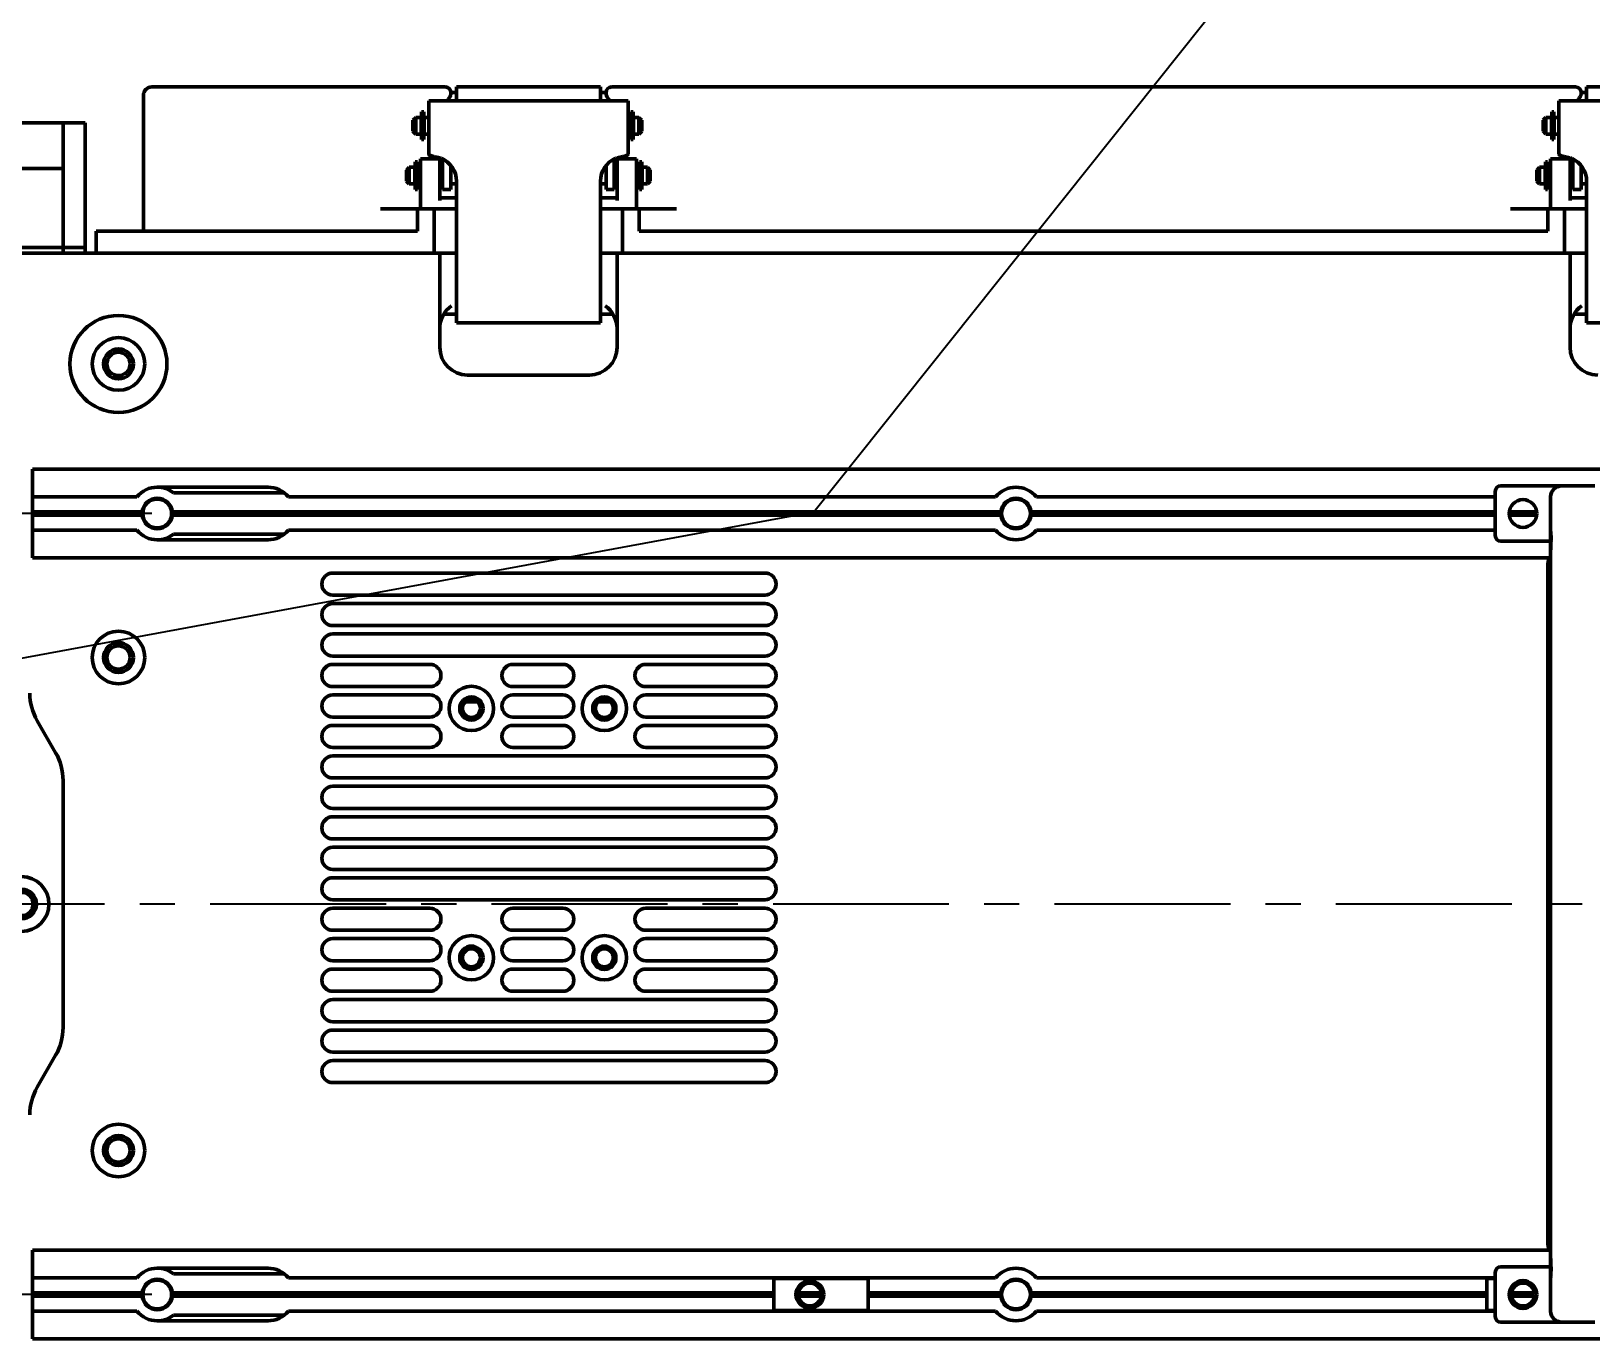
# Model space of a CAD drawing. Header units: millimetres. Extents: x 36 to 3196, y 27 to 5967.
# Drawn here: x 1465.1 to 1746.6, y 3094.1 to 3330.1 of the extents above; entities that cross this region are included whole.
import ezdxf
from ezdxf import colors
from ezdxf.entities.mleader import LeaderData, LeaderLine
from ezdxf.math import Vec2, Vec3

# ---------------------------------------------------------------- set-up
doc = ezdxf.new("R2010")
doc.units = ezdxf.units.MM
doc.linetypes.add('CENTER', pattern=[50.8, 31.75, -6.35, 6.35, -6.35])
doc.layers.add('02_Center Line', color=1, linetype='CENTER')
doc.layers.add('08_Dimension.Annotation', color=2, linetype='Continuous')
doc.layers.add('외형선(ISO)', color=7, linetype='Continuous', lineweight=50)
doc.styles.add('Coavis T-3.2 Style', font='MS PGothic.ttf', dxfattribs={"height": 3.2})
doc.styles.add('Coavis T-7.0 Style', font='MS PGothic.ttf', dxfattribs={"height": 7})
doc.dimstyles.new('Coavis D-Style$0', dxfattribs={"dimtxt": 3.2, "dimasz": 3.2, "dimexe": 2, "dimexo": 1, "dimgap": 0.8, "dimtad": 1, "dimdec": 3, "dimzin": 1, "dimdsep": 46, "dimtxsty": 'Coavis T-3.2 Style', "dimcen": 0, "dimclrd": 253, "dimclre": 253, "dimclrt": 2, "dimadec": 1, "dimazin": 0, "dimtp": 0.1, "dimtm": 0.1, "dimtfac": 0.71, "dimtdec": 3, "dimtmove": 0, "dimatfit": 3, "dimfxl": 1, "dimlwd": -1, "dimlwe": -1, "dimarcsym": 1})

# ---------------------------------------------------------------- blocks, each defined once
blk = doc.blocks.new('_Dot')
at = {"color": 0, "linetype": 'ByBlock', "lineweight": -2}
blk.add_line((-0.5, 0), (-1, 0), dxfattribs=at)
at = {"color": 0, "linetype": 'ByBlock', "const_width": 0.5}
blk.add_lwpolyline([(-0.25, 0, 1), (0.25, 0, 1)], format="xyb", close=True, dxfattribs=at)
blk = doc.blocks.new('*D22')
at = {"layer": '08_Dimension.Annotation', "color": 253, "linetype": 'ByBlock', "transparency": 16777216}
for p, q in [((1486.89, 3243.06), (1247.42, 3243.06)), ((1249.42, 3239.86), (1249.42, 3105.26)), ((1486.89, 3102.06), (1247.42, 3102.06))]:
    blk.add_line(p, q, dxfattribs=at)
at = {"layer": '08_Dimension.Annotation', "color": 253, "transparency": 16777216}
for points in [[(1248.88, 3239.86), (1249.95, 3239.86), (1249.42, 3243.06)], [(1248.88, 3105.26), (1249.95, 3105.26), (1249.42, 3102.06)]]:
    blk.add_solid(points, dxfattribs=at)
at = {"layer": 'Defpoints', "color": 0, "transparency": 16777216}
for p in [(1487.89, 3243.06), (1249.42, 3102.06), (1487.89, 3102.06)]:
    blk.add_point(p, dxfattribs=at)
at = {"layer": '08_Dimension.Annotation', "color": 2, "transparency": 16777216, "insert": (1245.12, 3172.56), "char_height": 7, "attachment_point": 5, "rotation": 90, "style": 'Coavis T-7.0 Style'}
blk.add_mtext('{\\C5;141.000}', dxfattribs=at)

msp = doc.modelspace()

# ---------------------------------------------------------------- linework, layer by layer
at = {"layer": '02_Center Line'}
msp.add_line((2291.1843, 3172.5614), (691.2912, 3172.5614), dxfattribs=at)
at = {"layer": '외형선(ISO)'}
for p, q in [((1488.3917, 3320.0614), (1486.8917, 3320.0614)), ((1488.3917, 3320.0614), (1528.1625, 3320.0614)), ((1528.3335, 3320.0614), (1528.1625, 3320.0614)), ((1528.3335, 3320.0614), (1532.6686, 3320.0614)), ((1534.8917, 3320.0614), (1532.6686, 3320.0614)), ((1534.8917, 3320.0614), (1539.8917, 3320.0614)), ((1540.8917, 3319.0614), (1540.8917, 3318.8396)), ((1540.8917, 3319.0614), (1541.8917, 3319.0614)), ((1541.8917, 3317.5614), (1541.8917, 3320.0614)), ((1567.8917, 3320.0614), (1541.8917, 3320.0614)), ((1567.8917, 3317.5614), (1567.8917, 3320.0614)), ((1567.8917, 3319.0614), (1568.8917, 3319.0614)), ((1568.8917, 3318.8396), (1568.8917, 3319.0614)), ((1569.8917, 3320.0614), (1574.8917, 3320.0614)), ((1577.1149, 3320.0614), (1574.8917, 3320.0614)), ((1577.1149, 3320.0614), (1581.45, 3320.0614)), ((1581.621, 3320.0614), (1581.45, 3320.0614)), ((1581.621, 3320.0614), (1732.1625, 3320.0614)), ((1732.3335, 3320.0614), (1732.1625, 3320.0614)), ((1732.3335, 3320.0614), (1736.6686, 3320.0614)), ((1738.8917, 3320.0614), (1736.6686, 3320.0614)), ((1738.8917, 3320.0614), (1743.8917, 3320.0614)), ((1744.8917, 3319.0614), (1744.8917, 3318.8396)), ((1744.8917, 3319.0614), (1745.8917, 3319.0614)), ((1745.8917, 3317.5614), (1745.8917, 3320.0614)), ((1771.8917, 3320.0614), (1745.8917, 3320.0614)), ((1485.3917, 3294.0614), (1485.3917, 3318.5614)), ((1539.1917, 3317.5614), (1536.8917, 3317.5614)), ((1536.8917, 3307.9475), (1536.8917, 3317.5614)), ((1570.5917, 3317.5614), (1539.1917, 3317.5614)), ((1570.5917, 3317.5614), (1572.8917, 3317.5614)), ((1572.8917, 3307.9475), (1572.8917, 3317.5614)), ((1743.1917, 3317.5614), (1740.8917, 3317.5614)), ((1740.8917, 3307.9475), (1740.8917, 3317.5614)), ((1774.5917, 3317.5614), (1743.1917, 3317.5614)), ((1447.8917, 3313.5614), (1470.8917, 3313.5614)), ((1470.8917, 3313.5614), (1470.8917, 3313.0313)), ((1470.8917, 3313.0273), (1470.8917, 3313.5614)), ((1474.8917, 3313.5614), (1470.8917, 3313.5614)), ((1474.8917, 3313.0273), (1474.8917, 3313.5614)), ((1534.0417, 3314.0614), (1534.5417, 3314.5614)), ((1534.0417, 3314.0614), (1534.0417, 3312.0614)), ((1534.5417, 3314.5614), (1534.5417, 3311.5614)), ((1535.5417, 3314.5614), (1534.5417, 3314.5614)), ((1535.5417, 3311.5614), (1535.5417, 3314.5614)), ((1535.5417, 3314.0614), (1535.5917, 3314.0614)), ((1535.5917, 3312.7274), (1535.5917, 3315.5614)), ((1535.5917, 3315.5614), (1535.9917, 3315.5614)), ((1535.9917, 3315.5614), (1535.9917, 3312.7274)), ((1535.9917, 3314.0614), (1536.0417, 3314.0614)), ((1536.0417, 3314.5614), (1536.0417, 3311.5614)), ((1536.8917, 3314.5614), (1536.0417, 3314.5614)), ((1573.3417, 3314.5614), (1572.8917, 3314.5614)), ((1573.3417, 3311.5614), (1573.3417, 3314.5614)), ((1573.3917, 3314.0614), (1573.3417, 3314.0614)), ((1573.3917, 3312.7274), (1573.3917, 3315.5614)), ((1573.7917, 3315.5614), (1573.3917, 3315.5614)), ((1573.7917, 3315.5614), (1573.7917, 3312.7274)), ((1573.8417, 3314.0614), (1573.7917, 3314.0614)), ((1573.8417, 3314.5614), (1573.8417, 3311.5614)), ((1574.8417, 3314.5614), (1573.8417, 3314.5614)), ((1574.8417, 3314.5614), (1574.8417, 3311.5614)), ((1575.3417, 3314.0614), (1574.8417, 3314.5614)), ((1575.3417, 3312.0614), (1575.3417, 3314.0614)), ((1738.0417, 3314.0614), (1738.5417, 3314.5614)), ((1738.0417, 3314.0614), (1738.0417, 3312.0614)), ((1738.5417, 3314.5614), (1738.5417, 3311.5614)), ((1739.5417, 3314.5614), (1738.5417, 3314.5614)), ((1739.5417, 3311.5614), (1739.5417, 3314.5614)), ((1739.5417, 3314.0614), (1739.5917, 3314.0614)), ((1739.5917, 3312.7274), (1739.5917, 3315.5614)), ((1739.5917, 3315.5614), (1739.9917, 3315.5614)), ((1739.9917, 3315.5614), (1739.9917, 3312.7274)), ((1739.9917, 3314.0614), (1740.0417, 3314.0614)), ((1740.0417, 3314.5614), (1740.0417, 3311.5614)), ((1740.8917, 3314.5614), (1740.0417, 3314.5614)), ((1470.8917, 3313.0273), (1470.8917, 3310.6585)), ((1470.8917, 3305.0729), (1470.8917, 3310.6585)), ((1474.8917, 3313.0273), (1474.8917, 3310.6585)), ((1474.8917, 3305.0729), (1474.8917, 3310.6585)), ((1534.0417, 3312.0614), (1534.5417, 3311.5614)), ((1535.5417, 3311.5614), (1534.5417, 3311.5614)), ((1535.5417, 3312.0614), (1536.0417, 3312.0614)), ((1535.5917, 3312.7274), (1535.9917, 3312.7274)), ((1535.5917, 3310.6751), (1535.5917, 3312.0614)), ((1535.5917, 3310.6751), (1535.9917, 3310.6751)), ((1535.5917, 3310.5614), (1535.5917, 3310.6751)), ((1535.5917, 3310.5614), (1535.9917, 3310.5614)), ((1535.9917, 3310.6751), (1535.9917, 3312.0614)), ((1535.9917, 3310.6751), (1535.9917, 3310.5614)), ((1536.8917, 3311.5614), (1536.0417, 3311.5614)), ((1573.3417, 3311.5614), (1572.8917, 3311.5614)), ((1573.8417, 3312.0614), (1573.3417, 3312.0614)), ((1573.7917, 3312.7274), (1573.3917, 3312.7274)), ((1573.3917, 3312.0614), (1573.3917, 3310.6751)), ((1573.7917, 3310.6751), (1573.3917, 3310.6751)), ((1573.3917, 3310.5614), (1573.3917, 3310.6751)), ((1573.7917, 3310.5614), (1573.3917, 3310.5614)), ((1573.7917, 3312.0614), (1573.7917, 3310.6751)), ((1573.7917, 3310.6751), (1573.7917, 3310.5614)), ((1574.8417, 3311.5614), (1573.8417, 3311.5614)), ((1575.3417, 3312.0614), (1574.8417, 3311.5614)), ((1738.0417, 3312.0614), (1738.5417, 3311.5614)), ((1739.5417, 3311.5614), (1738.5417, 3311.5614)), ((1739.5417, 3312.0614), (1740.0417, 3312.0614)), ((1739.5917, 3312.7274), (1739.9917, 3312.7274)), ((1739.5917, 3310.6751), (1739.5917, 3312.0614)), ((1739.5917, 3310.6751), (1739.9917, 3310.6751)), ((1739.5917, 3310.5614), (1739.5917, 3310.6751)), ((1739.5917, 3310.5614), (1739.9917, 3310.5614)), ((1739.9917, 3310.6751), (1739.9917, 3312.0614)), ((1739.9917, 3310.6751), (1739.9917, 3310.5614)), ((1740.8917, 3311.5614), (1740.0417, 3311.5614)), ((1447.8917, 3305.324), (1470.8917, 3305.324)), ((1470.8917, 3305.0729), (1470.8917, 3293.2513)), ((1470.8917, 3293.2513), (1470.8917, 3305.0729)), ((1474.8917, 3293.2513), (1474.8917, 3305.0729)), ((1532.8917, 3305.0614), (1533.3917, 3305.5614)), ((1532.8917, 3305.0614), (1532.8917, 3303.0614)), ((1533.3917, 3305.5614), (1533.3917, 3302.5614)), ((1534.3917, 3305.5614), (1533.3917, 3305.5614)), ((1534.3917, 3302.5614), (1534.3917, 3305.5614)), ((1534.3917, 3305.0614), (1534.4417, 3305.0614)), ((1534.4417, 3301.5614), (1534.4417, 3306.5614)), ((1534.4417, 3306.5614), (1534.8417, 3306.5614)), ((1534.8417, 3306.5614), (1534.8417, 3301.5614)), ((1534.8417, 3305.0614), (1534.8917, 3305.0614)), ((1534.8917, 3305.5614), (1534.8917, 3302.5614)), ((1535.3917, 3305.5614), (1534.8917, 3305.5614)), ((1535.3917, 3307.0614), (1535.3917, 3302.4031)), ((1538.8917, 3307.0614), (1535.3917, 3307.0614)), ((1538.8917, 3307.0614), (1538.8917, 3302.4031)), ((1539.3917, 3305.5614), (1538.8917, 3305.5614)), ((1539.3917, 3305.3264), (1539.3917, 3307.0925)), ((1539.3917, 3301.5614), (1539.3917, 3305.3264)), ((1540.8917, 3305.3264), (1540.8917, 3305.8898)), ((1541.1334, 3305.5614), (1540.8917, 3305.5614)), ((1540.8917, 3301.5614), (1540.8917, 3305.3264)), ((1568.8917, 3305.5614), (1568.6501, 3305.5614)), ((1568.8917, 3305.3264), (1568.8917, 3305.8898)), ((1568.8917, 3301.5614), (1568.8917, 3305.3264)), ((1570.3917, 3305.3264), (1570.3917, 3307.0925)), ((1570.8917, 3305.5614), (1570.3917, 3305.5614)), ((1570.3917, 3301.5614), (1570.3917, 3305.3264)), ((1570.8917, 3302.4031), (1570.8917, 3307.0614)), ((1574.3917, 3307.0614), (1570.8917, 3307.0614)), ((1574.3917, 3307.0614), (1574.3917, 3302.4031)), ((1574.8917, 3305.5614), (1574.3917, 3305.5614)), ((1574.8917, 3302.5614), (1574.8917, 3305.5614)), ((1574.9417, 3305.0614), (1574.8917, 3305.0614)), ((1574.9417, 3301.5614), (1574.9417, 3306.5614)), ((1575.3417, 3306.5614), (1574.9417, 3306.5614)), ((1575.3417, 3306.5614), (1575.3417, 3301.5614)), ((1575.3917, 3305.0614), (1575.3417, 3305.0614)), ((1575.3917, 3305.5614), (1575.3917, 3302.5614)), ((1576.3917, 3305.5614), (1575.3917, 3305.5614)), ((1576.3917, 3305.5614), (1576.3917, 3302.5614)), ((1576.8917, 3305.0614), (1576.3917, 3305.5614)), ((1576.8917, 3303.0614), (1576.8917, 3305.0614)), ((1736.8917, 3305.0614), (1737.3917, 3305.5614)), ((1736.8917, 3305.0614), (1736.8917, 3303.0614)), ((1737.3917, 3305.5614), (1737.3917, 3302.5614)), ((1738.3917, 3305.5614), (1737.3917, 3305.5614)), ((1738.3917, 3302.5614), (1738.3917, 3305.5614)), ((1738.3917, 3305.0614), (1738.4417, 3305.0614)), ((1738.4417, 3301.5614), (1738.4417, 3306.5614)), ((1738.4417, 3306.5614), (1738.8417, 3306.5614)), ((1738.8417, 3306.5614), (1738.8417, 3301.5614)), ((1738.8417, 3305.0614), (1738.8917, 3305.0614)), ((1738.8917, 3305.5614), (1738.8917, 3302.5614)), ((1739.3917, 3305.5614), (1738.8917, 3305.5614)), ((1739.3917, 3307.0614), (1739.3917, 3302.4031)), ((1742.8917, 3307.0614), (1739.3917, 3307.0614)), ((1742.8917, 3307.0614), (1742.8917, 3302.4031)), ((1743.3917, 3305.5614), (1742.8917, 3305.5614)), ((1743.3917, 3305.3264), (1743.3917, 3307.0925)), ((1743.3917, 3301.5614), (1743.3917, 3305.3264)), ((1744.8917, 3305.3264), (1744.8917, 3305.8898)), ((1745.1334, 3305.5614), (1744.8917, 3305.5614)), ((1744.8917, 3301.5614), (1744.8917, 3305.3264)), ((1532.8917, 3303.0614), (1533.3917, 3302.5614)), ((1534.3917, 3302.5614), (1533.3917, 3302.5614)), ((1534.3917, 3303.0614), (1534.4417, 3303.0614)), ((1534.8417, 3303.0614), (1534.8917, 3303.0614)), ((1535.3917, 3302.5614), (1534.8917, 3302.5614)), ((1535.3917, 3300.7448), (1535.3917, 3302.4031)), ((1539.3917, 3302.5614), (1538.8917, 3302.5614)), ((1538.8917, 3302.4031), (1538.8917, 3300.7448)), ((1541.8917, 3302.5614), (1540.8917, 3302.5614)), ((1541.8917, 3303.0614), (1541.8917, 3280.5029)), ((1567.8917, 3280.5029), (1567.8917, 3303.0614)), ((1568.8917, 3302.5614), (1567.8917, 3302.5614)), ((1570.8917, 3302.5614), (1570.3917, 3302.5614)), ((1570.8917, 3300.7448), (1570.8917, 3302.4031)), ((1574.8917, 3302.5614), (1574.3917, 3302.5614)), ((1574.3917, 3302.4031), (1574.3917, 3300.7448)), ((1574.9417, 3303.0614), (1574.8917, 3303.0614)), ((1575.3917, 3303.0614), (1575.3417, 3303.0614)), ((1576.3917, 3302.5614), (1575.3917, 3302.5614)), ((1576.8917, 3303.0614), (1576.3917, 3302.5614)), ((1736.8917, 3303.0614), (1737.3917, 3302.5614)), ((1738.3917, 3302.5614), (1737.3917, 3302.5614)), ((1738.3917, 3303.0614), (1738.4417, 3303.0614)), ((1738.8417, 3303.0614), (1738.8917, 3303.0614)), ((1739.3917, 3302.5614), (1738.8917, 3302.5614)), ((1739.3917, 3300.7448), (1739.3917, 3302.4031)), ((1743.3917, 3302.5614), (1742.8917, 3302.5614)), ((1742.8917, 3302.4031), (1742.8917, 3300.7448)), ((1745.8917, 3302.5614), (1744.8917, 3302.5614)), ((1745.8917, 3303.0614), (1745.8917, 3280.5029)), ((1534.4417, 3301.5614), (1534.8417, 3301.5614)), ((1535.3917, 3300.7448), (1535.3917, 3298.0614)), ((1538.8917, 3299.5614), (1538.8917, 3300.7448)), ((1538.8917, 3300.0614), (1541.8917, 3300.0614)), ((1539.3917, 3301.5614), (1540.8917, 3301.5614)), ((1567.8917, 3300.0614), (1570.8917, 3300.0614)), ((1570.3917, 3301.5614), (1568.8917, 3301.5614)), ((1570.8917, 3300.7448), (1570.8917, 3299.5614)), ((1574.3917, 3300.7448), (1574.3917, 3298.0614)), ((1575.3417, 3301.5614), (1574.9417, 3301.5614)), ((1738.4417, 3301.5614), (1738.8417, 3301.5614)), ((1739.3917, 3300.7448), (1739.3917, 3298.0614)), ((1742.8917, 3299.5614), (1742.8917, 3300.7448)), ((1742.8917, 3300.0614), (1745.8917, 3300.0614)), ((1743.3917, 3301.5614), (1744.8917, 3301.5614)), ((1529.8917, 3298.0614), (1528.1625, 3298.0614)), ((1534.8917, 3298.0614), (1529.8917, 3298.0614)), ((1534.8917, 3298.0614), (1537.8917, 3298.0614)), ((1534.8917, 3298.0614), (1534.8917, 3294.0614)), ((1540.8917, 3298.0614), (1537.8917, 3298.0614)), ((1537.8917, 3290.0614), (1537.8917, 3298.0614)), ((1541.8917, 3298.0614), (1540.8917, 3298.0614)), ((1540.8917, 3298.0614), (1541.8917, 3298.0614)), ((1568.8917, 3298.0614), (1567.8917, 3298.0614)), ((1567.8917, 3298.0614), (1568.8917, 3298.0614)), ((1571.8917, 3298.0614), (1568.8917, 3298.0614)), ((1571.8917, 3298.0614), (1574.8917, 3298.0614)), ((1571.8917, 3290.0614), (1571.8917, 3298.0614)), ((1574.8917, 3294.0614), (1574.8917, 3298.0614)), ((1579.8917, 3298.0614), (1574.8917, 3298.0614)), ((1581.621, 3298.0614), (1579.8917, 3298.0614)), ((1733.8917, 3298.0614), (1732.1625, 3298.0614)), ((1738.8917, 3298.0614), (1733.8917, 3298.0614)), ((1738.8917, 3298.0614), (1741.8917, 3298.0614)), ((1738.8917, 3294.0614), (1738.8917, 3298.0614)), ((1741.8917, 3290.0614), (1741.8917, 3298.0614)), ((1744.8917, 3298.0614), (1741.8917, 3298.0614)), ((1745.8917, 3298.0614), (1744.8917, 3298.0614)), ((1744.8917, 3298.0614), (1745.8917, 3298.0614)), ((1482.8917, 3294.0614), (1476.8917, 3294.0614)), ((1476.8917, 3290.0614), (1476.8917, 3294.0614)), ((1534.8917, 3294.0614), (1482.8917, 3294.0614)), ((1738.8917, 3294.0614), (1574.8917, 3294.0614)), ((1447.8917, 3291.1082), (1470.8917, 3291.1082)), ((1470.8917, 3291.1082), (1470.8917, 3293.2513)), ((1470.8917, 3291.1082), (1470.8917, 3293.2513)), ((1470.8917, 3291.1082), (1470.8917, 3290.0614)), ((1470.8917, 3290.0614), (1470.8917, 3291.1082)), ((1470.8917, 3291.1082), (1474.8917, 3291.1082)), ((1474.8917, 3293.2513), (1474.8917, 3291.1082)), ((1474.8917, 3290.0614), (1474.8917, 3291.1082)), ((1457.8917, 3290.0614), (1537.8917, 3290.0614)), ((1537.8917, 3290.0614), (1482.8917, 3290.0614)), ((1537.8917, 3290.0614), (1538.7741, 3290.0614)), ((1540.8917, 3290.0614), (1538.7741, 3290.0614)), ((1538.8917, 3290.0614), (1538.8917, 3276.4614)), ((1541.8917, 3290.0614), (1540.8917, 3290.0614)), ((1541.8917, 3290.0614), (1540.8917, 3290.0614)), ((1568.8917, 3290.0614), (1567.8917, 3290.0614)), ((1568.8917, 3290.0614), (1567.8917, 3290.0614)), ((1571.0094, 3290.0614), (1568.8917, 3290.0614)), ((1570.8917, 3276.4614), (1570.8917, 3290.0614)), ((1571.0094, 3290.0614), (1571.8917, 3290.0614)), ((1571.8917, 3290.0614), (1741.8917, 3290.0614)), ((1741.8917, 3290.0614), (1571.8917, 3290.0614)), ((1741.8917, 3290.0614), (1742.7741, 3290.0614)), ((1744.8917, 3290.0614), (1742.7741, 3290.0614)), ((1742.8917, 3290.0614), (1742.8917, 3276.4614)), ((1745.8917, 3290.0614), (1744.8917, 3290.0614)), ((1745.8917, 3290.0614), (1744.8917, 3290.0614)), ((1541.8917, 3280.5029), (1541.8917, 3277.5029)), ((1567.8917, 3280.5029), (1567.8917, 3277.5029)), ((1745.8917, 3280.5029), (1745.8917, 3277.5029)), ((1541.8917, 3279.0614), (1539.6209, 3279.0614)), ((1567.8917, 3277.5029), (1541.8917, 3277.5029)), ((1570.1626, 3279.0614), (1567.8917, 3279.0614)), ((1745.8917, 3279.0614), (1743.6209, 3279.0614)), ((1771.8917, 3277.5029), (1745.8917, 3277.5029)), ((1538.8917, 3276.4614), (1538.8917, 3273.0614)), ((1570.8917, 3273.0614), (1570.8917, 3276.4614)), ((1742.8917, 3276.4614), (1742.8917, 3273.0614)), ((1543.8917, 3268.0614), (1565.8917, 3268.0614)), ((1465.3917, 3251.0614), (1848.3917, 3251.0614)), ((1465.3917, 3250.0614), (1465.3917, 3251.0614)), ((1465.3917, 3250.0614), (1465.3917, 3246.0614)), ((1465.3917, 3246.0614), (1484.209, 3246.0614)), ((1465.3917, 3246.0614), (1465.3917, 3243.3614)), ((1507.8917, 3247.8114), (1487.8917, 3247.8114)), ((1490.8072, 3246.8114), (1510.8072, 3246.8114)), ((1511.5745, 3246.0614), (1639.209, 3246.0614)), ((1646.5745, 3246.0614), (1729.3917, 3246.0614)), ((1729.3917, 3239.0614), (1729.3917, 3247.0614)), ((1730.3917, 3248.0614), (1741.3917, 3248.0614)), ((1739.3917, 3246.0614), (1739.3917, 3239.9853)), ((1747.3917, 3248.0614), (1741.3917, 3248.0614)), ((1465.3917, 3243.3614), (1485.1582, 3243.3614)), ((1465.3917, 3243.3614), (1465.3917, 3243.0614)), ((1465.3917, 3243.0614), (1485.1417, 3243.0614)), ((1465.3917, 3243.0614), (1465.3917, 3242.7614)), ((1490.6253, 3243.3614), (1640.1582, 3243.3614)), ((1490.6417, 3243.0614), (1640.1417, 3243.0614)), ((1645.6253, 3243.3614), (1729.3917, 3243.3614)), ((1645.6417, 3243.0614), (1729.3917, 3243.0614)), ((1731.8917, 3243.0614), (1736.8917, 3243.0614)), ((1731.9098, 3243.3614), (1736.8737, 3243.3614)), ((1465.3917, 3242.7614), (1485.1582, 3242.7614)), ((1465.3917, 3242.7614), (1465.3917, 3240.0614)), ((1490.6253, 3242.7614), (1640.1582, 3242.7614)), ((1645.6253, 3242.7614), (1729.3917, 3242.7614)), ((1731.9098, 3242.7614), (1736.8737, 3242.7614)), ((1465.3917, 3240.0614), (1484.209, 3240.0614)), ((1465.3917, 3240.0614), (1465.3917, 3236.0614)), ((1487.8917, 3238.3114), (1507.8917, 3238.3114)), ((1490.8072, 3239.3114), (1510.8072, 3239.3114)), ((1511.5745, 3240.0614), (1639.209, 3240.0614)), ((1646.5745, 3240.0614), (1729.3917, 3240.0614)), ((1730.3917, 3238.0614), (1739.3917, 3238.0614)), ((1739.3917, 3239.9853), (1739.3917, 3236.1131)), ((1465.3917, 3235.0614), (1465.3917, 3236.0614)), ((1465.3917, 3235.0614), (1739.3917, 3235.0614)), ((1739.3917, 3236.1131), (1739.3917, 3218.0614)), ((1597.5917, 3232.3114), (1519.5917, 3232.3114)), ((1738.8917, 3111.5114), (1738.8917, 3233.6114)), ((1738.8917, 3233.4614), (1738.8917, 3111.6614)), ((1738.9175, 3234.0614), (1738.9359, 3234.0614)), ((1519.5917, 3228.3114), (1597.5917, 3228.3114)), ((1597.5917, 3226.8114), (1519.5917, 3226.8114)), ((1519.5917, 3222.8114), (1597.5917, 3222.8114)), ((1597.5917, 3221.3114), (1519.5917, 3221.3114)), ((1739.3917, 3127.0614), (1739.3917, 3218.0614)), ((1519.5917, 3217.3114), (1597.5917, 3217.3114)), ((1537.0917, 3215.8114), (1519.5917, 3215.8114)), ((1561.0917, 3215.8114), (1552.0917, 3215.8114)), ((1597.5917, 3215.8114), (1576.0917, 3215.8114)), ((1519.5917, 3211.8114), (1537.0917, 3211.8114)), ((1537.0917, 3210.3114), (1519.5917, 3210.3114)), ((1552.0917, 3211.8114), (1561.0917, 3211.8114)), ((1561.0917, 3210.3114), (1552.0917, 3210.3114)), ((1576.0917, 3211.8114), (1597.5917, 3211.8114)), ((1597.5917, 3210.3114), (1576.0917, 3210.3114)), ((1519.5917, 3206.3114), (1537.0917, 3206.3114)), ((1545.6815, 3209.0614), (1543.502, 3209.0614)), ((1552.0917, 3206.3114), (1561.0917, 3206.3114)), ((1569.6815, 3209.0614), (1567.502, 3209.0614)), ((1576.0917, 3206.3114), (1597.5917, 3206.3114)), ((1466.2315, 3205.6332), (1469.552, 3199.8819)), ((1537.0917, 3204.8114), (1519.5917, 3204.8114)), ((1561.0917, 3204.8114), (1552.0917, 3204.8114)), ((1597.5917, 3204.8114), (1576.0917, 3204.8114)), ((1519.5917, 3200.8114), (1537.0917, 3200.8114)), ((1552.0917, 3200.8114), (1561.0917, 3200.8114)), ((1576.0917, 3200.8114), (1597.5917, 3200.8114)), ((1597.5917, 3199.3114), (1519.5917, 3199.3114)), ((1519.5917, 3195.3114), (1597.5917, 3195.3114)), ((1470.8917, 3194.8819), (1470.8917, 3150.2409)), ((1597.5917, 3193.8114), (1519.5917, 3193.8114)), ((1519.5917, 3189.8114), (1597.5917, 3189.8114)), ((1597.5917, 3188.3114), (1519.5917, 3188.3114)), ((1519.5917, 3184.3114), (1597.5917, 3184.3114)), ((1597.5917, 3182.8114), (1519.5917, 3182.8114)), ((1519.5917, 3178.8114), (1597.5917, 3178.8114)), ((1597.5917, 3177.3114), (1519.5917, 3177.3114)), ((1519.5917, 3173.3114), (1597.5917, 3173.3114)), ((1537.0917, 3171.8114), (1519.5917, 3171.8114)), ((1561.0917, 3171.8114), (1552.0917, 3171.8114)), ((1597.5917, 3171.8114), (1576.0917, 3171.8114)), ((1519.5917, 3167.8114), (1537.0917, 3167.8114)), ((1552.0917, 3167.8114), (1561.0917, 3167.8114)), ((1576.0917, 3167.8114), (1597.5917, 3167.8114)), ((1537.0917, 3166.3114), (1519.5917, 3166.3114)), ((1561.0917, 3166.3114), (1552.0917, 3166.3114)), ((1597.5917, 3166.3114), (1576.0917, 3166.3114)), ((1519.5917, 3162.3114), (1537.0917, 3162.3114)), ((1552.0917, 3162.3114), (1561.0917, 3162.3114)), ((1576.0917, 3162.3114), (1597.5917, 3162.3114)), ((1537.0917, 3160.8114), (1519.5917, 3160.8114)), ((1561.0917, 3160.8114), (1552.0917, 3160.8114)), ((1597.5917, 3160.8114), (1576.0917, 3160.8114)), ((1519.5917, 3156.8114), (1537.0917, 3156.8114)), ((1552.0917, 3156.8114), (1561.0917, 3156.8114)), ((1576.0917, 3156.8114), (1597.5917, 3156.8114)), ((1597.5917, 3155.3114), (1519.5917, 3155.3114)), ((1519.5917, 3151.3114), (1597.5917, 3151.3114)), ((1597.5917, 3149.8114), (1519.5917, 3149.8114)), ((1469.552, 3145.2409), (1466.2315, 3139.4896)), ((1519.5917, 3145.8114), (1597.5917, 3145.8114)), ((1597.5917, 3144.3114), (1519.5917, 3144.3114)), ((1519.5917, 3140.3114), (1597.5917, 3140.3114)), ((1739.3917, 3127.0614), (1739.3917, 3109.0098)), ((1738.893, 3111.5614), (1738.8917, 3111.5614)), ((1465.3917, 3110.0614), (1739.3917, 3110.0614)), ((1465.3917, 3109.0614), (1465.3917, 3110.0614)), ((1465.3917, 3109.0614), (1465.3917, 3105.0614)), ((1739.0077, 3110.5614), (1739.0421, 3110.5614)), ((1739.3917, 3109.0098), (1739.3917, 3105.1375)), ((1465.3917, 3105.0614), (1484.209, 3105.0614)), ((1465.3917, 3105.0614), (1465.3917, 3102.3614)), ((1507.8917, 3106.8114), (1487.8917, 3106.8114)), ((1490.8072, 3105.8114), (1510.8072, 3105.8114)), ((1511.5745, 3105.0614), (1639.209, 3105.0614)), ((1599.1843, 3105.0614), (1599.1843, 3104.9614)), ((1599.1843, 3104.9614), (1616.1843, 3104.9614)), ((1599.1843, 3104.7614), (1599.1843, 3104.9614)), ((1616.1843, 3104.9614), (1616.1843, 3105.0614)), ((1616.1843, 3104.9614), (1616.1843, 3104.7614)), ((1646.5745, 3105.0614), (1729.3917, 3105.0614)), ((1727.8917, 3105.0614), (1727.8917, 3104.9614)), ((1727.8917, 3104.9614), (1729.3917, 3104.9614)), ((1727.8917, 3104.7614), (1727.8917, 3104.9614)), ((1729.3917, 3106.0614), (1729.3917, 3098.0614)), ((1730.3917, 3107.0614), (1739.3917, 3107.0614)), ((1739.3917, 3105.1375), (1739.3917, 3099.0614)), ((1465.3917, 3102.3614), (1485.1582, 3102.3614)), ((1465.3917, 3102.3614), (1465.3917, 3102.0614)), ((1490.6253, 3102.3614), (1599.1843, 3102.3614)), ((1599.1843, 3099.3614), (1599.1843, 3104.7614)), ((1603.6392, 3102.3614), (1607.7294, 3102.3614)), ((1616.1843, 3099.3614), (1616.1843, 3104.7614)), ((1616.1843, 3102.3614), (1640.1582, 3102.3614)), ((1645.6253, 3102.3614), (1727.8917, 3102.3614)), ((1727.8917, 3099.3614), (1727.8917, 3104.7614)), ((1732.3466, 3102.3614), (1736.4369, 3102.3614)), ((1465.3917, 3102.0614), (1485.1417, 3102.0614)), ((1465.3917, 3102.0614), (1465.3917, 3101.7614)), ((1465.3917, 3101.7614), (1485.1582, 3101.7614)), ((1465.3917, 3101.7614), (1465.3917, 3099.0614)), ((1490.6253, 3101.7614), (1599.1843, 3101.7614)), ((1490.6417, 3102.0614), (1599.1843, 3102.0614)), ((1599.1843, 3099.1614), (1599.1843, 3099.3614)), ((1603.6173, 3102.0614), (1607.7513, 3102.0614)), ((1603.6392, 3101.7614), (1607.7294, 3101.7614)), ((1616.1843, 3102.0614), (1640.1417, 3102.0614)), ((1616.1843, 3101.7614), (1640.1582, 3101.7614)), ((1616.1843, 3099.3614), (1616.1843, 3099.1614)), ((1645.6253, 3101.7614), (1727.8917, 3101.7614)), ((1645.6417, 3102.0614), (1727.8917, 3102.0614)), ((1727.8917, 3099.1614), (1727.8917, 3099.3614)), ((1732.3247, 3102.0614), (1736.4587, 3102.0614)), ((1732.3466, 3101.7614), (1736.4369, 3101.7614)), ((1465.3917, 3099.0614), (1484.209, 3099.0614)), ((1465.3917, 3099.0614), (1465.3917, 3095.0614)), ((1487.8917, 3097.3114), (1507.8917, 3097.3114)), ((1490.8072, 3098.3114), (1510.8072, 3098.3114)), ((1511.5745, 3099.0614), (1639.209, 3099.0614)), ((1599.1843, 3099.1614), (1599.1843, 3099.0614)), ((1599.1843, 3099.1614), (1616.1843, 3099.1614)), ((1616.1843, 3099.0614), (1616.1843, 3099.1614)), ((1646.5745, 3099.0614), (1729.3917, 3099.0614)), ((1727.8917, 3099.1614), (1727.8917, 3099.0614)), ((1727.8917, 3099.1614), (1729.3917, 3099.1614)), ((1730.3917, 3097.0614), (1741.3917, 3097.0614)), ((1747.3917, 3097.0614), (1741.3917, 3097.0614)), ((1465.3917, 3094.0614), (1465.3917, 3095.0614)), ((1465.3917, 3094.0614), (1848.3917, 3094.0614))]:
    msp.add_line(p, q, dxfattribs=at)
for centre, radius in [((1480.8917, 3270.0614), 8.75), ((1480.8917, 3270.0614), 4.75), ((1480.8917, 3270.0614), 2.7), ((1480.8917, 3270.0614), 2.1), ((1487.8917, 3243.0614), 2.6), ((1642.8917, 3243.0614), 2.6), ((1734.3917, 3243.0614), 2.5), ((1480.8917, 3217.0614), 4.75), ((1480.8917, 3217.0614), 2.7), ((1480.8917, 3217.0614), 2.1), ((1544.5917, 3207.8614), 4), ((1544.5917, 3207.8614), 2.1), ((1544.5917, 3207.8614), 1.621), ((1568.5917, 3207.8614), 4), ((1568.5917, 3207.8614), 2.1), ((1568.5917, 3207.8614), 1.621), ((1463.3917, 3172.5614), 4.95), ((1463.3917, 3172.5614), 2.7), ((1463.3917, 3172.5614), 2.525), ((1463.3917, 3172.5614), 2.1), ((1544.5917, 3162.8614), 4), ((1544.5917, 3162.8614), 2.1), ((1544.5917, 3162.8614), 1.621), ((1568.5917, 3162.8614), 4), ((1568.5917, 3162.8614), 2.1), ((1568.5917, 3162.8614), 1.621), ((1480.8917, 3128.0614), 4.75), ((1480.8917, 3128.0614), 2.7), ((1480.8917, 3128.0614), 2.1), ((1487.8917, 3102.0614), 2.6), ((1605.6843, 3102.0614), 2.5), ((1605.6843, 3102.0614), 2.067), ((1642.8917, 3102.0614), 2.6), ((1734.3917, 3102.0614), 2.5), ((1734.3917, 3102.0614), 2.067)]:
    msp.add_circle(centre, radius, dxfattribs=at)
for centre, radius, start, end in [((1486.8917, 3318.5614), 1.5, 90, 180), ((1539.8917, 3319.0614), 1, 0, 90), ((1569.8917, 3319.0614), 1, 90, 180), ((1743.8917, 3319.0614), 1, 0, 90), ((1537.3917, 3303.0614), 4.5, 0, 66.421822), ((1572.3917, 3303.0614), 4.5, 113.578178, 180), ((1741.3917, 3303.0614), 4.5, 0, 66.421822), ((1543.8917, 3276.4614), 5, 124.915206, 180), ((1565.8917, 3276.4614), 5, 0, 55.084794), ((1747.8917, 3276.4614), 5, 124.915206, 180), ((1543.8917, 3273.0614), 5, 180, 270), ((1565.8917, 3273.0614), 5, 270, 0), ((1747.8917, 3273.0614), 5, 180, 270), ((1487.8917, 3243.0614), 4.75, 90, 140.833289), ((1487.8917, 3243.0614), 2.75, 6.262913, 173.737087), ((1487.8917, 3243.0614), 4.75, 52.136354, 90), ((1507.8917, 3243.0614), 4.75, 39.166711, 90), ((1642.8917, 3243.0614), 4.75, 39.166711, 140.833289), ((1642.8917, 3243.0614), 2.75, 6.262913, 173.737087), ((1730.3917, 3247.0614), 1, 90, 180), ((1741.3917, 3246.0614), 2, 90, 180), ((1487.8917, 3243.0614), 2.75, 173.737087, 180), ((1487.8917, 3243.0614), 2.75, 180, 186.262913), ((1487.8917, 3243.0614), 2.75, 0, 6.262913), ((1487.8917, 3243.0614), 2.75, 353.737087, 0), ((1642.8917, 3243.0614), 2.75, 173.737087, 180), ((1642.8917, 3243.0614), 2.75, 180, 186.262913), ((1642.8917, 3243.0614), 2.75, 0, 6.262913), ((1642.8917, 3243.0614), 2.75, 353.737087, 0), ((1487.8917, 3243.0614), 2.75, 186.262913, 353.737087), ((1642.8917, 3243.0614), 2.75, 186.262913, 353.737087), ((1487.8917, 3243.0614), 4.75, 219.166711, 270), ((1487.8917, 3243.0614), 4.75, 270, 307.863646), ((1507.8917, 3243.0614), 4.75, 270, 320.833289), ((1642.8917, 3243.0614), 4.75, 219.166711, 320.833289), ((1730.3917, 3239.0614), 1, 180, 270), ((1742.9917, 3233.4614), 4.1, 157.030323, 180), ((1742.8417, 3233.6114), 3.95, 158.463824, 180), ((1519.5917, 3230.3114), 2, 90, 270), ((1597.5917, 3230.3114), 2, 270, 90), ((1519.5917, 3224.8114), 2, 90, 270), ((1597.5917, 3224.8114), 2, 270, 90), ((1519.5917, 3219.3114), 2, 90, 270), ((1597.5917, 3219.3114), 2, 270, 90), ((1519.5917, 3213.8114), 2, 90, 270), ((1537.0917, 3213.8114), 2, 270, 90), ((1552.0917, 3213.8114), 2, 90, 270), ((1561.0917, 3213.8114), 2, 270, 90), ((1576.0917, 3213.8114), 2, 90, 270), ((1597.5917, 3213.8114), 2, 270, 90), ((1474.8917, 3210.6332), 10, 180, 210), ((1519.5917, 3208.3114), 2, 90, 270), ((1537.0917, 3208.3114), 2, 270, 90), ((1552.0917, 3208.3114), 2, 90, 270), ((1561.0917, 3208.3114), 2, 270, 90), ((1576.0917, 3208.3114), 2, 90, 270), ((1597.5917, 3208.3114), 2, 270, 90), ((1519.5917, 3202.8114), 2, 90, 270), ((1537.0917, 3202.8114), 2, 270, 90), ((1552.0917, 3202.8114), 2, 90, 270), ((1561.0917, 3202.8114), 2, 270, 90), ((1576.0917, 3202.8114), 2, 90, 270), ((1597.5917, 3202.8114), 2, 270, 90), ((1460.8917, 3194.8819), 10, 0, 30), ((1519.5917, 3197.3114), 2, 90, 270), ((1597.5917, 3197.3114), 2, 270, 90), ((1519.5917, 3191.8114), 2, 90, 270), ((1597.5917, 3191.8114), 2, 270, 90), ((1519.5917, 3186.3114), 2, 90, 270), ((1597.5917, 3186.3114), 2, 270, 90), ((1519.5917, 3180.8114), 2, 90, 270), ((1597.5917, 3180.8114), 2, 270, 90), ((1519.5917, 3175.3114), 2, 90, 270), ((1597.5917, 3175.3114), 2, 270, 90), ((1519.5917, 3169.8114), 2, 90, 270), ((1537.0917, 3169.8114), 2, 270, 90), ((1552.0917, 3169.8114), 2, 90, 270), ((1561.0917, 3169.8114), 2, 270, 90), ((1576.0917, 3169.8114), 2, 90, 270), ((1597.5917, 3169.8114), 2, 270, 90), ((1519.5917, 3164.3114), 2, 90, 270), ((1537.0917, 3164.3114), 2, 270, 90), ((1552.0917, 3164.3114), 2, 90, 270), ((1561.0917, 3164.3114), 2, 270, 90), ((1576.0917, 3164.3114), 2, 90, 270), ((1597.5917, 3164.3114), 2, 270, 90), ((1519.5917, 3158.8114), 2, 90, 270), ((1537.0917, 3158.8114), 2, 270, 90), ((1552.0917, 3158.8114), 2, 90, 270), ((1561.0917, 3158.8114), 2, 270, 90), ((1576.0917, 3158.8114), 2, 90, 270), ((1597.5917, 3158.8114), 2, 270, 90), ((1519.5917, 3153.3114), 2, 90, 270), ((1597.5917, 3153.3114), 2, 270, 90), ((1460.8917, 3150.2409), 10, 330, 0), ((1519.5917, 3147.8114), 2, 90, 270), ((1597.5917, 3147.8114), 2, 270, 90), ((1519.5917, 3142.3114), 2, 90, 270), ((1597.5917, 3142.3114), 2, 270, 90), ((1474.8917, 3134.4896), 10, 150, 180), ((1742.9917, 3111.6614), 4.1, 180, 202.969677), ((1742.8417, 3111.5114), 3.95, 180, 201.536176), ((1487.8917, 3102.0614), 4.75, 90, 140.833289), ((1487.8917, 3102.0614), 4.75, 52.136354, 90), ((1507.8917, 3102.0614), 4.75, 39.166711, 90), ((1642.8917, 3102.0614), 4.75, 39.166711, 140.833289), ((1730.3917, 3106.0614), 1, 90, 180), ((1487.8917, 3102.0614), 2.75, 173.737087, 180), ((1487.8917, 3102.0614), 2.75, 6.262913, 173.737087), ((1487.8917, 3102.0614), 2.75, 0, 6.262913), ((1642.8917, 3102.0614), 2.75, 173.737087, 180), ((1642.8917, 3102.0614), 2.75, 6.262913, 173.737087), ((1642.8917, 3102.0614), 2.75, 0, 6.262913), ((1487.8917, 3102.0614), 2.75, 180, 186.262913), ((1487.8917, 3102.0614), 2.75, 186.262913, 353.737087), ((1487.8917, 3102.0614), 2.75, 353.737087, 0), ((1642.8917, 3102.0614), 2.75, 180, 186.262913), ((1642.8917, 3102.0614), 2.75, 186.262913, 353.737087), ((1642.8917, 3102.0614), 2.75, 353.737087, 0), ((1487.8917, 3102.0614), 4.75, 219.166711, 270), ((1487.8917, 3102.0614), 4.75, 270, 307.863646), ((1507.8917, 3102.0614), 4.75, 270, 320.833289), ((1642.8917, 3102.0614), 4.75, 219.166711, 320.833289), ((1730.3917, 3098.0614), 1, 180, 270), ((1741.3917, 3099.0614), 2, 180, 270)]:
    msp.add_arc(centre, radius, start, end, dxfattribs=at)
for points, knots in [([(1540.8382, 3318.5614), (1540.8323, 3318.5462), (1540.826, 3318.5307), (1540.7737, 3318.408), (1540.7097, 3318.29), (1540.5457, 3318.0121), (1540.4224, 3317.8243), (1540.2748, 3317.6085), (1540.2587, 3317.585), (1540.2424, 3317.5614)], [-0.185054684, -0.185054684, -0.185054684, -0.185054684, -0.178398303, -0.178398303, -0.13305763, -0.13305763, -0.066528815, -0.066528815, -0.058414577, -0.058414577, -0.058414577, -0.058414577]), ([(1540.8917, 3318.8396), (1540.8917, 3318.8034), (1540.8895, 3318.7622), (1540.8726, 3318.6638), (1540.8574, 3318.6119), (1540.8382, 3318.5614)], [0.5548633654, 0.5548633654, 0.5548633654, 0.5548633654, 0.5748563245, 0.5748563245, 0.5967068033, 0.5967068033, 0.5967068033, 0.5967068033]), ([(1568.8917, 3318.8396), (1568.8918, 3318.8312), (1568.8919, 3318.8225), (1568.8939, 3318.7595), (1568.9019, 3318.7), (1568.9274, 3318.6108), (1568.9358, 3318.586), (1568.9453, 3318.5614)], [-0.148621567, -0.148621567, -0.148621567, -0.148621567, -0.1454593885, -0.1454593885, -0.1259451858, -0.1259451858, -0.118419815, -0.118419815, -0.118419815, -0.118419815]), ([(1568.9453, 3318.5614), (1568.9512, 3318.5462), (1568.9575, 3318.5307), (1569.0098, 3318.408), (1569.0738, 3318.29), (1569.2378, 3318.0121), (1569.3611, 3317.8243), (1569.5087, 3317.6085), (1569.5248, 3317.585), (1569.5411, 3317.5614)], [0.573129736, 0.573129736, 0.573129736, 0.573129736, 0.579786118, 0.579786118, 0.625126791, 0.625126791, 0.691655605, 0.691655605, 0.699769843, 0.699769843, 0.699769843, 0.699769843]), ([(1744.8382, 3318.5614), (1744.8323, 3318.5462), (1744.826, 3318.5307), (1744.7737, 3318.408), (1744.7097, 3318.29), (1744.5457, 3318.0121), (1744.4224, 3317.8243), (1744.2748, 3317.6085), (1744.2587, 3317.585), (1744.2424, 3317.5614)], [-0.185054684, -0.185054684, -0.185054684, -0.185054684, -0.178398303, -0.178398303, -0.13305763, -0.13305763, -0.066528815, -0.066528815, -0.058414577, -0.058414577, -0.058414577, -0.058414577]), ([(1744.8917, 3318.8396), (1744.8917, 3318.8034), (1744.8895, 3318.7622), (1744.8726, 3318.6638), (1744.8574, 3318.6119), (1744.8382, 3318.5614)], [0.5548633654, 0.5548633654, 0.5548633654, 0.5548633654, 0.5748563244, 0.5748563244, 0.5967068033, 0.5967068033, 0.5967068033, 0.5967068033]), ([(1538.7664, 3307.283), (1538.5055, 3307.3384), (1538.2534, 3307.3938), (1537.7959, 3307.5045), (1537.5908, 3307.5599), (1537.252, 3307.6706), (1537.1183, 3307.726), (1536.9381, 3307.8368), (1536.8917, 3307.8921), (1536.8917, 3307.9475)], [0, 0, 0, 0, 0.25, 0.25, 0.5, 0.5, 0.75, 0.75, 1, 1, 1, 1]), ([(1572.8917, 3307.9475), (1572.8917, 3307.8921), (1572.8453, 3307.8368), (1572.6652, 3307.726), (1572.5315, 3307.6706), (1572.1927, 3307.5599), (1571.9876, 3307.5045), (1571.5301, 3307.3938), (1571.278, 3307.3384), (1571.0171, 3307.283)], [0, 0, 0, 0, 0.25, 0.25, 0.5, 0.5, 0.75, 0.75, 1, 1, 1, 1]), ([(1742.7664, 3307.283), (1742.5055, 3307.3384), (1742.2534, 3307.3938), (1741.7959, 3307.5045), (1741.5908, 3307.5599), (1741.252, 3307.6706), (1741.1183, 3307.726), (1740.9381, 3307.8368), (1740.8917, 3307.8921), (1740.8917, 3307.9475)], [0, 0, 0, 0, 0.25, 0.25, 0.5, 0.5, 0.75, 0.75, 1, 1, 1, 1]), ([(1539.1917, 3307.1857), (1539.1203, 3307.202), (1539.0491, 3307.2182), (1538.9072, 3307.2506), (1538.8366, 3307.2668), (1538.7664, 3307.283)], [-0.0439714955, -0.0439714955, -0.0439714955, -0.0439714955, -0.0219857478, -0.0219857478, 0, 0, 0, 0]), ([(1571.0171, 3307.283), (1570.9469, 3307.2668), (1570.8763, 3307.2506), (1570.7344, 3307.2182), (1570.6632, 3307.202), (1570.5917, 3307.1857)], [-0.0439714955, -0.0439714955, -0.0439714955, -0.0439714955, -0.0219857478, -0.0219857478, 0, 0, 0, 0]), ([(1743.1917, 3307.1857), (1743.1203, 3307.202), (1743.0491, 3307.2182), (1742.9072, 3307.2506), (1742.8366, 3307.2668), (1742.7664, 3307.283)], [-0.0439714955, -0.0439714955, -0.0439714955, -0.0439714955, -0.0219857478, -0.0219857478, 0, 0, 0, 0]), ([(1739.3917, 3236.1131), (1739.3917, 3236.4775), (1739.4096, 3236.8708), (1739.4386, 3237.5373), (1739.4492, 3237.793), (1739.4581, 3238.1316), (1739.46, 3238.2276), (1739.4619, 3238.3833), (1739.4623, 3238.4446), (1739.4624, 3238.5119), (1739.4624, 3238.5191), (1739.4624, 3238.5263), (1739.4624, 3238.5846), (1739.4621, 3238.6418), (1739.4605, 3238.7774), (1739.4589, 3238.8547), (1739.4516, 3239.1081), (1739.4428, 3239.2731), (1739.4195, 3239.6098), (1739.4031, 3239.7728), (1739.3931, 3239.9279), (1739.3918, 3239.9592), (1739.3917, 3239.9853)], [2.160294275, 2.160294275, 2.160294275, 2.160294275, 2.301452818, 2.301452818, 2.395867445, 2.395867445, 2.434481865, 2.434481865, 2.460230842, 2.460230842, 2.463338228, 2.463338228, 2.463338228, 2.48843637, 2.48843637, 2.524054029, 2.524054029, 2.609134129, 2.609134129, 2.718925373, 2.718925373, 2.752877934, 2.752877934, 2.752877934, 2.752877934]), ([(1739.3917, 3105.1375), (1739.3917, 3105.2319), (1739.4096, 3105.3932), (1739.4386, 3105.7794), (1739.4492, 3105.9572), (1739.4581, 3106.2318), (1739.46, 3106.3145), (1739.4619, 3106.4571), (1739.4623, 3106.5154), (1739.4624, 3106.5821), (1739.4624, 3106.5893), (1739.4624, 3106.5965), (1739.4624, 3106.6548), (1739.4621, 3106.7142), (1739.4605, 3106.8607), (1739.4589, 3106.9489), (1739.4516, 3107.2549), (1739.4428, 3107.4834), (1739.4195, 3108.0298), (1739.4031, 3108.3598), (1739.3931, 3108.8057), (1739.3918, 3108.909), (1739.3917, 3109.0098)], [2.160294273, 2.160294273, 2.160294273, 2.160294273, 2.301452816, 2.301452816, 2.395867443, 2.395867443, 2.434481863, 2.434481863, 2.46023084, 2.46023084, 2.463338226, 2.463338226, 2.463338226, 2.488436368, 2.488436368, 2.524054027, 2.524054027, 2.609134127, 2.609134127, 2.718925371, 2.718925371, 2.752877932, 2.752877932, 2.752877932, 2.752877932])]:
    msp.add_open_spline(points, degree=3, knots=knots, dxfattribs=at)

# ---------------------------------------------------------------- dimensions: what is measured, and where the dimension line sits
at = {"layer": '08_Dimension.Annotation'}
dim = msp.add_linear_dim(base=(1249.4175, 3102.0614), p1=(1487.8917, 3243.0614), p2=(1487.8917, 3102.0614), angle=270, text='{\\C5;<>}', dimstyle='Coavis D-Style$0', override={"dimtxsty": 'Coavis T-7.0 Style', "dimfxl": 0.6}, dxfattribs=at)
dim.commit()
dim.dimension.update_dxf_attribs({"geometry": '*D22', "text_midpoint": (1249.4175, 3172.5614), "dimtype": 160})

# ---------------------------------------------------------------- leaders
ml = msp.add_multileader_mtext('Standard', dxfattribs=at)
ml.set_content('{\\fGulim|b0|i0|c129|p50;\\C256;\\c0;Attachment Rails (M5)}', color=2, style='Coavis T-7.0 Style')
ml.set_leader_properties(color=253)
ml.set_arrow_properties(name='DOT')
ml.build(insert=Vec2(0, 0))
ml.multileader.update_dxf_attribs({"text_left_attachment_type": 5, "text_right_attachment_type": 5, "dogleg_length": 3, "arrow_head_size": 7})
ctx = ml.context
ctx.base_point, ctx.char_height, ctx.arrow_head_size, ctx.plane_origin, ctx.plane_x_axis, ctx.plane_y_axis = Vec3(1699.6148, 3464.7027), 7, 7, Vec3(1383.7414, 3202.2614), Vec3(0, -1), Vec3(1, 0)
ctx.left_attachment, ctx.right_attachment = 5, 5
notes = []
notes.append((ctx, [(0, (1, 1, 0), (1699.6148, 3360.2806), (0, 1), 3, [(1, [(1383.7414, 3202.2614), (1606.3737, 3243.3614)], 0, [])])]))
ctx.mtext.insert, ctx.mtext.text_direction, ctx.mtext.rotation, ctx.mtext.flow_direction = Vec3(1708.8257, 3462.7027), Vec3(0, -1), 4.71238898, 5
for ctx, leaders in notes:
    for number, flags, end, landing, length, lines in leaders:
        leader = LeaderData()
        leader.index, (leader.has_last_leader_line, leader.has_dogleg_vector, leader.attachment_direction) = number, flags
        leader.last_leader_point, leader.dogleg_vector, leader.dogleg_length = Vec3(end), Vec3(landing), length
        for number, points, colour, breaks in lines:
            line = LeaderLine()
            line.index, line.vertices, line.color, line.breaks = number, Vec3.list(points), colors.encode_raw_color(colour), breaks
            leader.lines.append(line)
        ctx.leaders.append(leader)

doc.saveas('drawing.dxf')
